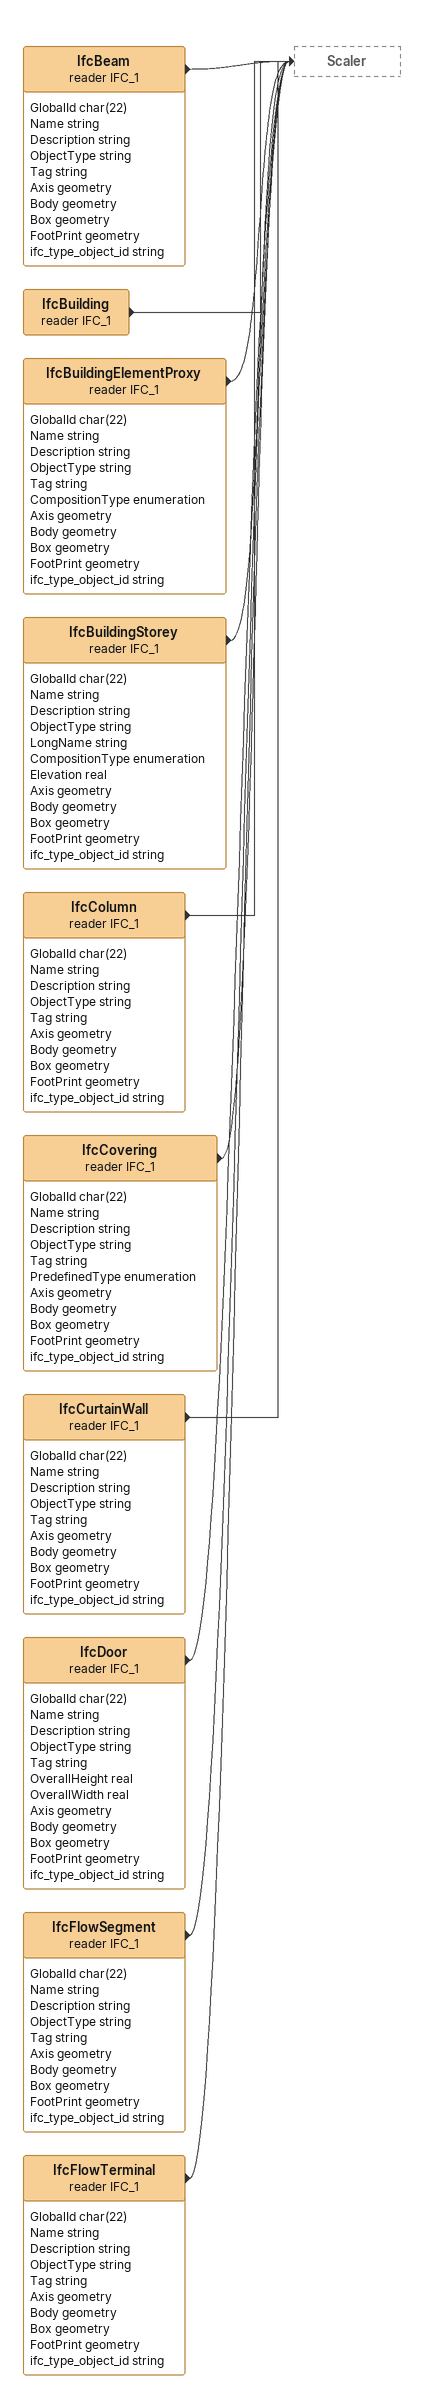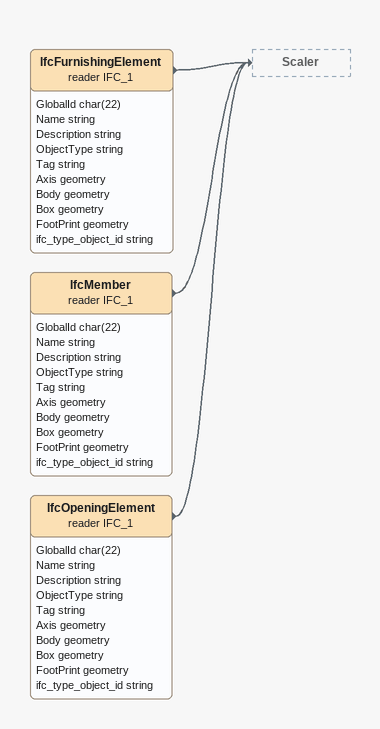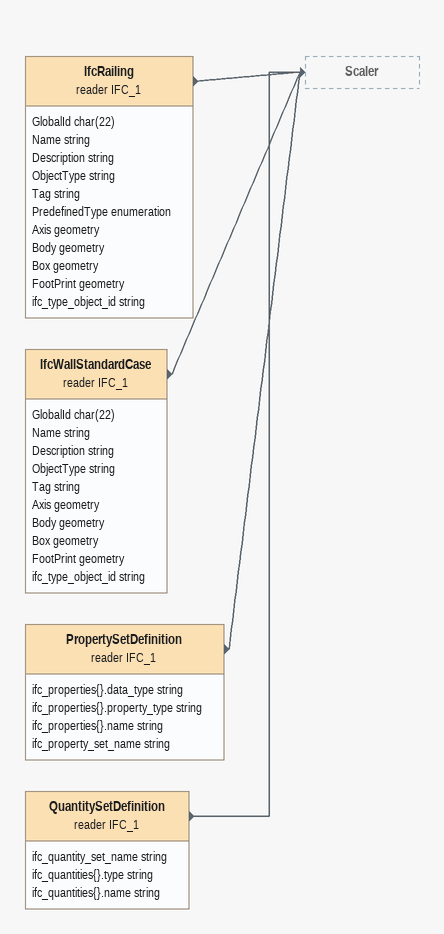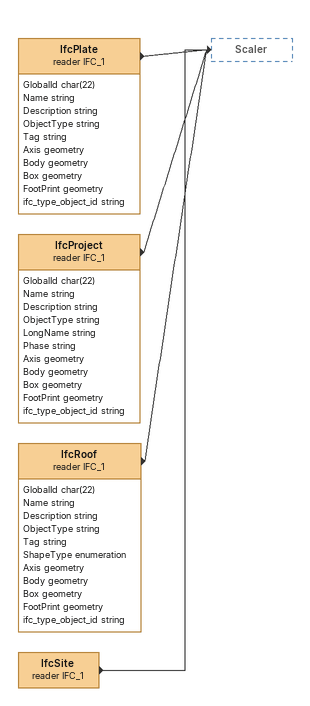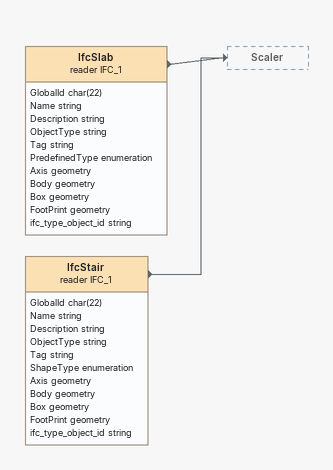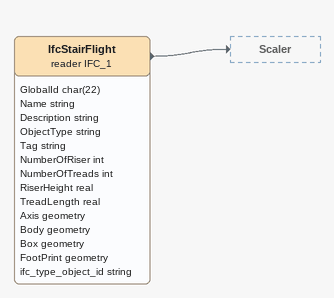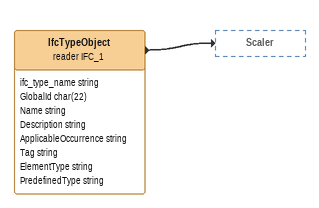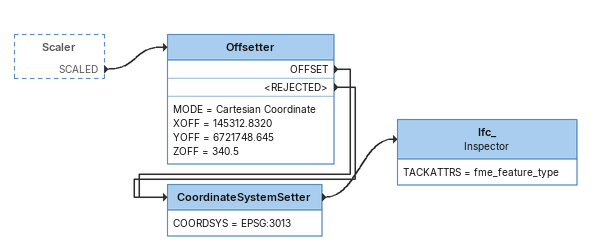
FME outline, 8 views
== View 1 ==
IfcBeam (reader IFC_1)
    attributes: GlobalId char(22), Name string, Description string, ObjectType string, Tag string, Axis geometry, Body geometry, Box geometry, FootPrint geometry, ifc_type_object_id string
    -> Scaler
IfcBuilding (reader IFC_1)
    -> Scaler
IfcBuildingElementProxy (reader IFC_1)
    attributes: GlobalId char(22), Name string, Description string, ObjectType string, Tag string, CompositionType enumeration, Axis geometry, Body geometry, Box geometry, FootPrint geometry, ifc_type_object_id string
    -> Scaler
IfcBuildingStorey (reader IFC_1)
    attributes: GlobalId char(22), Name string, Description string, ObjectType string, LongName string, CompositionType enumeration, Elevation real, Axis geometry, Body geometry, Box geometry, FootPrint geometry, ifc_type_object_id string
    -> Scaler
IfcColumn (reader IFC_1)
    attributes: GlobalId char(22), Name string, Description string, ObjectType string, Tag string, Axis geometry, Body geometry, Box geometry, FootPrint geometry, ifc_type_object_id string
    -> Scaler
IfcCovering (reader IFC_1)
    attributes: GlobalId char(22), Name string, Description string, ObjectType string, Tag string, PredefinedType enumeration, Axis geometry, Body geometry, Box geometry, FootPrint geometry, ifc_type_object_id string
    -> Scaler
IfcCurtainWall (reader IFC_1)
    attributes: GlobalId char(22), Name string, Description string, ObjectType string, Tag string, Axis geometry, Body geometry, Box geometry, FootPrint geometry, ifc_type_object_id string
    -> Scaler
IfcDoor (reader IFC_1)
    attributes: GlobalId char(22), Name string, Description string, ObjectType string, Tag string, OverallHeight real, OverallWidth real, Axis geometry, Body geometry, Box geometry, FootPrint geometry, ifc_type_object_id string
    -> Scaler
IfcFlowSegment (reader IFC_1)
    attributes: GlobalId char(22), Name string, Description string, ObjectType string, Tag string, Axis geometry, Body geometry, Box geometry, FootPrint geometry, ifc_type_object_id string
    -> Scaler
IfcFlowTerminal (reader IFC_1)
    attributes: GlobalId char(22), Name string, Description string, ObjectType string, Tag string, Axis geometry, Body geometry, Box geometry, FootPrint geometry, ifc_type_object_id string
    -> Scaler

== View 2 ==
IfcFurnishingElement (reader IFC_1)
    attributes: GlobalId char(22), Name string, Description string, ObjectType string, Tag string, Axis geometry, Body geometry, Box geometry, FootPrint geometry, ifc_type_object_id string
    -> Scaler
IfcMember (reader IFC_1)
    attributes: GlobalId char(22), Name string, Description string, ObjectType string, Tag string, Axis geometry, Body geometry, Box geometry, FootPrint geometry, ifc_type_object_id string
    -> Scaler
IfcOpeningElement (reader IFC_1)
    attributes: GlobalId char(22), Name string, Description string, ObjectType string, Tag string, Axis geometry, Body geometry, Box geometry, FootPrint geometry, ifc_type_object_id string
    -> Scaler

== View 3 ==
IfcRailing (reader IFC_1)
    attributes: GlobalId char(22), Name string, Description string, ObjectType string, Tag string, PredefinedType enumeration, Axis geometry, Body geometry, Box geometry, FootPrint geometry, ifc_type_object_id string
    -> Scaler
IfcWallStandardCase (reader IFC_1)
    attributes: GlobalId char(22), Name string, Description string, ObjectType string, Tag string, Axis geometry, Body geometry, Box geometry, FootPrint geometry, ifc_type_object_id string
    -> Scaler
PropertySetDefinition (reader IFC_1)
    attributes: ifc_properties{}.data_type string, ifc_properties{}.property_type string, ifc_properties{}.name string, ifc_property_set_name string
    -> Scaler
QuantitySetDefinition (reader IFC_1)
    attributes: ifc_quantity_set_name string, ifc_quantities{}.type string, ifc_quantities{}.name string
    -> Scaler

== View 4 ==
IfcPlate (reader IFC_1)
    attributes: GlobalId char(22), Name string, Description string, ObjectType string, Tag string, Axis geometry, Body geometry, Box geometry, FootPrint geometry, ifc_type_object_id string
    -> Scaler
IfcProject (reader IFC_1)
    attributes: GlobalId char(22), Name string, Description string, ObjectType string, LongName string, Phase string, Axis geometry, Body geometry, Box geometry, FootPrint geometry, ifc_type_object_id string
    -> Scaler
IfcRoof (reader IFC_1)
    attributes: GlobalId char(22), Name string, Description string, ObjectType string, Tag string, ShapeType enumeration, Axis geometry, Body geometry, Box geometry, FootPrint geometry, ifc_type_object_id string
    -> Scaler
IfcSite (reader IFC_1)
    -> Scaler

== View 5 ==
IfcSlab (reader IFC_1)
    attributes: GlobalId char(22), Name string, Description string, ObjectType string, Tag string, PredefinedType enumeration, Axis geometry, Body geometry, Box geometry, FootPrint geometry, ifc_type_object_id string
    -> Scaler
IfcStair (reader IFC_1)
    attributes: GlobalId char(22), Name string, Description string, ObjectType string, Tag string, ShapeType enumeration, Axis geometry, Body geometry, Box geometry, FootPrint geometry, ifc_type_object_id string
    -> Scaler

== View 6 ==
IfcStairFlight (reader IFC_1)
    attributes: GlobalId char(22), Name string, Description string, ObjectType string, Tag string, NumberOfRiser int, NumberOfTreads int, RiserHeight real, TreadLength real, Axis geometry, Body geometry, Box geometry, FootPrint geometry, ifc_type_object_id string
    -> Scaler

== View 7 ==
IfcTypeObject (reader IFC_1)
    attributes: ifc_type_name string, GlobalId char(22), Name string, Description string, ApplicableOccurrence string, Tag string, ElementType string, PredefinedType string
    -> Scaler

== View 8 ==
Scaler [outside]
    SCALED -> Offsetter
Offsetter
    MODE = Cartesian Coordinate
    XOFF = 145312.8320
    YOFF = 6721748.645
    ZOFF = 340.5
    OFFSET -> CoordinateSystemSetter
    <REJECTED> -> CoordinateSystemSetter
CoordinateSystemSetter
    COORDSYS = EPSG:3013
    -> Ifc_
Ifc_: Inspector
    TACKATTRS = fme_feature_type
